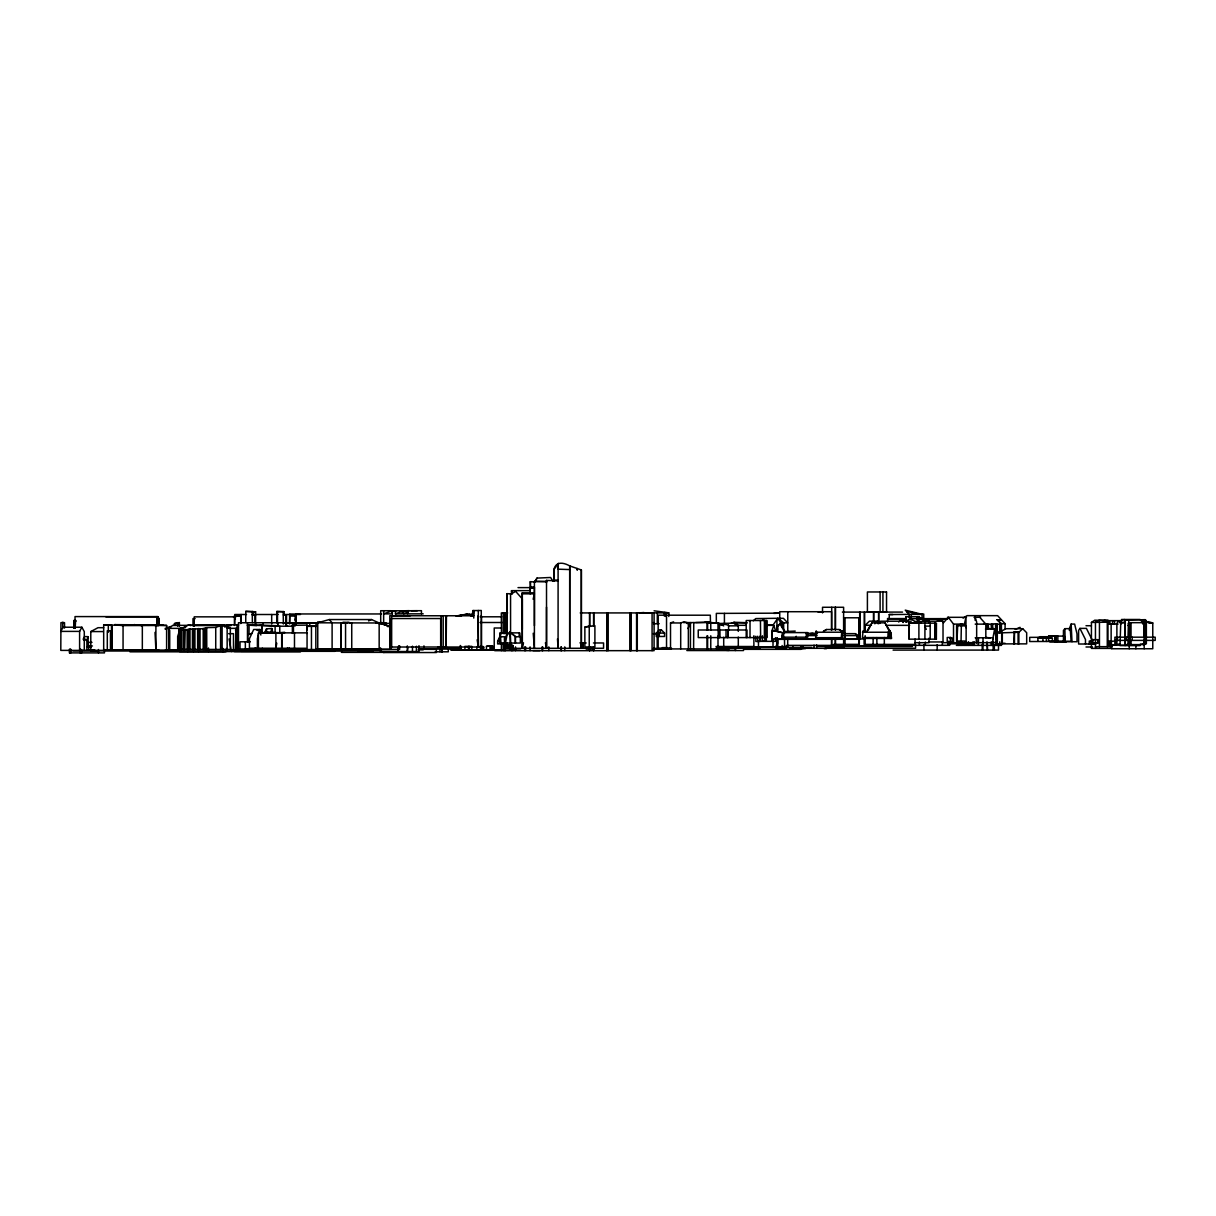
<?xml version="1.0" encoding="UTF-8"?>
<svg xmlns="http://www.w3.org/2000/svg" width="1216" height="1216" viewBox="0 0 1216 1216"><rect width="100%" height="100%" fill="white"/><g stroke="black" fill="none" stroke-linecap="round" stroke-linejoin="round"><path stroke-width="1.5" d="M441.286 615.767L441.286 647.018L441.286 618.534L391.111 618.534L391.111 647.018M545.406 642.778L546.501 648.265L546.516 607.118M557.475 638.902L558.083 648.265L558.083 642.641M569.635 648.265L569.681 565.896C563.981 562.689 556.381 560.956 553.994 569.042L553.994 580.959M511.936 592.526L511.906 593.91L510.887 593.864M1129.968 632.411L1129.786 623.367L1128.448 623.367L1128.053 644.617M518.016 587.617L530.328 587.617L530.176 590.642L511.526 590.657L511.526 593.758M261.349 633.126L261.835 625.799M510.158 635.77L510.31 633.886L507.224 633.886L504.503 639.206M157.001 625.723L157.35 618.23L158.734 618.23L159.19 619.765L159.19 625.404M158.384 625.723L158.734 618.23M294.88 620.114L295.777 614.506M276.777 643.158L275.895 648.295L275.895 632.867L307.055 632.867L307.055 648.295L249.432 648.204L249.432 638.704L253.703 629.493L259.555 629.508L260.862 635.026M407.953 647.915L407.314 651.533L407.314 645.878M500.202 632.867L499.426 643.051L520.342 643.051L520.342 636.774L519.551 632.867L500.202 632.867L500.977 643.051M795.218 631.058L783.955 631.606L783.332 638.886M519.034 635.618L519.551 632.867M992.651 639.479L994.612 629.128L985.462 629.128M481.262 649.724L481.278 610.493L472.857 610.584L472.325 615.767M295.427 623.595L295.777 614.278L289.758 614.278L289.408 623.595M530.176 593.834L530.343 587.313L534.569 587.313L530.328 587.617M534.432 625.678L534.447 587.951M534.402 588.149L530.176 588.149M534.356 592.815L522.272 592.815L522.272 648.265L523.503 642.823M533.155 599.275L534.356 593.834M86.99 640.528L87.902 636.652L84.618 636.591L83.159 639.221M259.555 629.508L257.397 638.704L257.397 648.204M445.953 618.078L446.454 615.995L446.12 647.018M270.742 632.67L271.806 628.505L266.532 628.839L264.571 632.761M910.586 623.23L921.211 623.246M507.224 633.886L505.461 643.051M767.114 625.358L773.771 625.358L772.038 630.405L772.038 641.349M235.433 649.694L236.056 628.307L228.866 628.398M841.29 637.686L841.822 630.876L842.308 637.686L815.632 637.686L816.194 630.876L816.726 632.138M1069.198 628.976L1071.159 624.082L1074.625 624.082L1077.011 633.855L1077.011 641.744L1054.378 641.546M73.705 628.338L74.1 620.221L74.48 628.368M75.194 628.338L75.59 620.221L75.97 621.209M1120.042 644.13L1120.787 621.741L1117.732 621.756L1116.881 623.762L1116.881 644.13L1120.301 644.13M498.362 641.106L500.49 636.287M889.838 637.579L889.93 630.846L889.975 637.579L862.418 637.579L863.071 630.846L863.618 632.031M500.673 634.722L497.648 641.106L497.648 643.933L504.427 643.933M783.955 631.606L781.994 634.965L781.994 638.886L785.156 637.579M1069.35 630.45L1070.232 628.642L1064.882 628.672L1063.438 630.45L1063.438 641.683M687.967 628.55L690.445 623.443L683.894 621.847L680.702 622.972L670.518 622.942L670.518 648.934L718.002 648.934L718.002 636.029M868.285 630.131L871.963 622.835L884.99 622.835L891.191 633.065L891.374 638.446M888.03 637.579L888.03 632.244L889.838 631.043M79.602 631.393L81.882 627.228L63.08 627.228L60.8 631.393L79.602 631.393L79.602 650.393M534.918 581.658L537.001 578.102L550.605 577.478L552.748 580.99M534.751 582.373L537.001 578.102M661.291 629.797L659.528 629.797L656.26 633.095L656.26 636.47L664.559 636.47L664.559 633.095L661.291 629.797L659.3 633.095L659.3 636.47M228.654 633.673L233.487 633.673L233.487 651.563L179.527 651.563L179.664 630.678L180.5 629.903L180.5 649.45M866.643 631.606L871.963 622.835M1091.968 639.51L1086.405 628.383L1079.914 628.383L1078.607 630.42L1078.607 644.009L1091.968 644.009M765.943 625.161L773.011 625.161L777.784 618.275L782.557 625.161M320.933 622.303L317.756 622.212L315.841 624.887L315.841 648.949L379.164 648.949L379.164 622.972L371.503 619.552L329.278 619.552L317.756 622.774L341.058 622.911L340.921 648.949M943.434 622.866L948.298 617.242L953.511 624.097L953.511 642.671M556.898 565.546L558.402 563.312M554.268 581.218L554.268 568.982L556.062 566.671M184.878 628.018L187.036 625.358L173.128 625.358L165.254 629.341M878.165 623.838L880.597 621.209L911.21 621.209M780.748 623.215L776.933 626.286L776.978 631.089L777.784 631.089L777.799 626.24L780.748 623.215L784.502 631.089M874.836 623.793L877.45 621.163L879.791 623.519M865.169 632.229L865.169 625.267L869.44 621.163L877.45 621.163M1022.717 628.702L1006.316 628.702L997.348 632.943L1018.871 632.305L1022.717 628.702L1026.684 632.73L1026.684 643.872L997.348 643.872M224.823 627.152L227.483 624.75L238.64 624.857M898.67 621.999L900.919 620.023L904.522 620.023M753.282 620.768L755.805 618.579L777.784 618.275M234.414 616.026L241.057 615.737L234.414 616.026L234.414 625.45M705.128 622.06L718.002 623.124L718.002 630.511M948.054 618.625L910.009 618.686L906.27 621.315M823.87 631.286L826.454 629.508L839.07 629.508L845.135 633.05L841.639 633.05M1091.421 640.969L1091.421 622.425L1094.734 620.206L1103.87 620.51M796.936 638.886L772.19 638.886L772.19 631.286L773.346 630.557L784.487 633.126M773.832 630.557L772.19 631.286M963.072 618.123L967.146 615.646L997.622 615.646L1005.1 623.702L1005.1 629.052M184.239 649.45L184.726 629.66L184.726 649.45M823.384 631.286L826.454 629.508M153.459 650.682L90.79 650.727L90.79 631.575L97.994 627.699L103.664 627.699M718.002 623.519L733.522 623.139L738.294 625.814L728.734 625.86M1015.208 629.417L1020.087 627.35L1019.494 627.988M192.432 649.45L192.432 629.356L198.953 628.581L197.646 629.204L197.646 649.45M197.646 629.204L204.44 628.398L203.209 628.991L203.209 649.45M203.209 628.991L206.69 627.638L215.734 627.426L222.619 624.933L227.149 626.286L227.149 649.45M368.57 620.905L371.503 619.552M227.149 626.286L225.583 626.27L230.341 627.699L230.341 649.45L178.813 649.45L179.482 629.858L179.026 649.45M179.026 629.873L188.404 624.933L222.619 624.933M179.664 630.678L184.726 629.66M192.432 629.356L193.83 628.763L184.239 629.949M1013.688 643.872L1014.463 631.91L1018.871 631.91L1018.871 643.872M1013.688 632.244L1018.871 631.91M247.806 634.174L251.651 633.566L247.806 634.174L247.806 641.79M511.526 590.657L511.936 593.91L506.966 593.651L506.966 633.186M403.545 610.69L403.545 613.791L408.029 611.967M178.813 630.177L180.5 629.903M644.039 612.53L639.327 612.864L668.8 612.894L668.8 616.497M341.058 648.949L340.921 623.185L343.566 622.182L347.274 622.881L340.921 622.85M341.301 626.863L340.921 623.185L348.126 622.182L351.743 623.215L351.743 648.949M395.443 610.797L395.443 613.852L403.666 610.797L409.26 610.66M309.791 626.164L306.766 625.282L306.766 633.506M395.732 610.842L391.4 611.116L383.648 613.867L392.358 613.867L392.358 610.797L421.45 610.69L421.45 613.852M670.518 622.942L673.603 621.847M459.101 615.752L469.452 614.11M459.101 615.661L472.538 614.11M584.866 627.137L594.898 625.693L594.898 646.942L584.866 646.942L584.866 627.137L590.55 625.693M179.39 622.592L174.435 623.58L179.39 622.592L179.39 626.286M384.575 623.398L378.647 623.413L381.474 622.577L386.445 623.398L383.359 622.577L380.532 623.413M1145.594 622.501L1148.406 621.665L1152.768 622.987L1152.768 648.751L1111.561 648.751L1111.409 641.121M492.222 649.967L492.222 645.802L486.446 646.365L486.446 649.967M486.446 646.365L492.222 645.802M724.022 624.173L719.507 625.237L719.583 637.594M455.97 616.026L467.522 614.034L459.101 616.026M807.606 633.886L812.364 632.974L815.404 633.946M811.057 634.235L815.951 633.293M340.921 623.185L347.274 623.246M515.493 636.622L509.869 632.016L515.493 636.622L515.493 643.051M784.502 630.998L783.636 631.089L783.636 622.835L778.225 618.321L783.438 618.321L787.71 622.896L783.636 622.835M258.4 648.295L258.4 633.126L267.094 632.274L284.62 632.867M278.54 632.867L284.62 632.274M147.653 625.298L162.974 624.978L114.76 624.644L123.059 625.389L123.059 650.058M979.777 617.318L985.826 624.142L985.826 637.792M307.222 629.934L306.766 626.346L316.844 625.982M238.473 625.282L237.074 625.389L237.074 649.633L399.638 649.42L399.638 645.802M777.799 626.24L776.978 626.286L777.495 629.493M1091.421 622.425L1110.132 622.166M378.647 623.413L383.861 623.215M919.995 618.822L920.846 618.792M194.226 625.617L226.602 625.434L220.993 625.617M310.08 622.972L316.996 622.835M395.443 613.837L402.39 613.852L402.39 610.69M917.031 614.369L922.108 614.323L905.251 610.143L909.188 614.323L909.188 617.378M905.555 618.898L889.246 618.898L889.246 614.536L922.108 614.323M411.023 610.751L417.362 610.706M910.009 618.686L915.055 621.482L929.039 621.422L929.039 622.774M733.461 622.866L738.294 625.328L745.849 625.313M1128.448 623.367L1128.904 627.182L1130.226 627.182L1130.226 644.617M500.977 636.774L504.503 636.774L504.503 643.051M553.949 580.093L558.098 580.093M546.516 648.265L546.516 580.397L558.083 580.944M533.231 633.247L534.402 648.265L534.417 581.446L546.501 581.446M530.343 587.784L530.343 581.658L530.526 587.222M546.516 581.658L534.447 581.446M506.966 593.651L507.133 633.536M522.302 593.834L534.402 593.834M390.67 610.721L380.699 610.721L380.699 623.398M245.754 622.425L245.754 611.39L255.588 611.785L255.618 623.99M276.746 622.516L276.746 611.511L283.997 611.709L283.997 614.506M276.746 611.511L283.997 611.709M255.618 611.8L245.754 611.39M818.094 612.089L823.095 612.089M842.384 612.089L902.53 612.089M907.06 612.089L912.426 612.089M912.091 612.849L915.572 612.849M507.619 612.925L501.326 612.925L501.478 633.673M580.214 612.925L654.086 612.925L654.086 650.666L494.714 650.682M403.545 613.791L407.512 613.791L407.512 610.69M423.214 613.852L407.862 613.852L407.862 610.69M381.505 613.958L296.157 613.958L296.233 623.838M917.031 614.019L923.734 614.019L923.734 618.701L922.108 618.549L922.108 614.019M246.529 614.506L234.749 614.506L234.749 624.766M251.986 614.506L278.038 614.506M283.647 614.506L300.443 614.506M889.246 614.536L892.848 614.536M283.358 614.901L286.52 614.901L286.52 623.99M252.381 615.068L255.588 615.068M469.558 615.205L472.781 615.205M410.415 615.691L389.819 615.691L389.819 647.018L481.536 647.018L481.536 616.208L480.7 616.208M472.325 615.676L470.516 615.767M473.769 615.767L391.658 615.767L396.857 615.889M289.408 616.056L295.427 616.056M157.989 616.588L75.027 616.588L75.027 627.699M922.883 619.81L918.962 616.74L906.011 616.725L906.011 622.334M105.838 616.846L158.171 616.846M235.919 616.846L194.226 616.846L194.226 626.134M480.168 616.801L501.691 616.801M233.502 617.059L235.372 617.059M906.011 616.983L905.251 620.388M947.492 617.318L966.477 617.318M974.077 617.318L980.582 617.242M843.585 617.789L859.332 617.789L859.332 644.343L833.796 644.343M195.138 618.625L192.994 618.625L192.994 626.027M887.574 622.045L887.574 618.579L905.707 618.579M922.61 618.944L941.062 618.944L942.354 621.574M917.305 619.081L918.399 619.081M936.624 619.02L920.816 619.081L929.039 621.209L943.023 621.194L934.982 619.081M1121.471 619.476L1140.122 619.476M762.447 620.008L763.937 620.008M1142.751 643.842L1146.354 643.842L1146.354 620.859L1145.214 619.658L1125.271 620.206L1125.271 644.602L1144.712 644.617L1144.712 640.954M1102.927 620.662L1122.079 620.646M1141.778 620.768L1146.354 620.859M73.705 621.163L75.194 621.163M157.001 622.014L158.384 622.014M710.448 622.06L695.689 622.577M480.077 622.501L502.299 622.501M683.362 622.577L710.767 622.577L710.767 630.116M936.457 639.16L909.097 639.16L909.097 622.744L918.901 623.246L918.901 639.16M1128.57 622.668L1144.712 622.668L1144.712 637.306M283.647 623.002L317.908 622.759L238.473 622.744L238.473 649.633M747.293 622.866L731.409 622.85M1119.906 622.82L1125.271 622.82L1125.104 645.605M1149.181 622.987L1152.768 622.987M303.483 623.094L304.654 623.094M376.002 623.094L391.066 623.489M705.66 621.665L710.448 623.124L718.002 623.124M909.188 623.139L936.457 623.139L936.35 639.16M653.554 623.778L659.163 623.671M1005.1 623.702L1001.361 623.702L997.09 619.704L1001.285 619.962L997.09 619.734L1001.361 623.884L1001.528 632.198M953.511 624.097L964.425 624.082L966.021 616.816L965.945 627.699M1118.082 624.082L1107.958 624.082L1107.958 645.194L1128.296 645.194M181.017 650.074L103.679 650.058L103.679 624.872L123.059 625.389M261.835 625.404L247.471 625.146L261.835 625.404L261.835 633.126M173.113 625.343L177.642 625.343M291.901 625.298L307.238 625.115M728.551 625.176L728.627 630.496M166.607 650.058L166.607 625.45L123.059 625.586L114.76 624.644M219.321 625.586L231.025 625.586M278.13 625.799L260.239 625.13M291.901 625.678L293.466 625.678L293.466 633.05M1086.01 625.723L1091.421 625.723M1128.053 625.586L1129.39 625.586M275.105 626.194L292.387 626.194L292.387 633.399M930.194 626.118L924.844 626.118L926.242 629.386M306.766 626.346L316.236 626.346M167.033 627.35L170.726 627.35M181.382 628.003L180.439 628.003L177.673 636.409L177.673 650.074M501.463 628.003L494.228 628.003L494.228 650.195M165.163 628.368L183.54 628.368M235.433 630.116L236.33 630.116M257.032 630.374L260.574 630.374L261.698 631.408M888.683 637.579L888.805 630.937L889.975 630.937M90.79 631.575L103.117 631.575M815.632 632.229L841.29 632.214M862.418 632.244L888.03 632.244M267.094 632.274L275.378 632.928M258.4 633.126L275.895 633.126M656.26 633.095L664.559 633.095M806.132 633.642L817.486 633.642M843.98 633.642L855.334 633.658L857.918 635.588L843.706 635.588M653.174 633.688L657.202 633.688L657.202 648.478L653.174 648.478M807.637 635.588L817.122 635.588M1048.618 636.029L1064.486 636.12L1064.486 641.273L1048.618 641.166L1048.618 636.029L1057.403 636.09M1040.136 636.713L1048.937 636.713M950.608 637.458L947.203 637.458L947.203 641.379L953.146 641.379L953.146 638.658L950.608 637.458L950.608 641.379M1046.322 637.336L1029.709 637.351L1029.709 641.531L1057.662 641.44M975.186 637.792L992.925 637.792L992.925 642.671L942.43 642.671M820.314 638.446L845.135 638.446M865.762 638.446L891.51 638.446L890.72 633.065M1037.902 641.288L1037.902 637.61L1052.372 638.278L1052.372 641.288M949.742 638.658L953.146 638.658M859.408 638.947L864.956 638.947M796.237 639.19L857.918 639.19M777.374 639.342L858.086 639.282L857.918 635.451L857.918 639.282M1114.874 640.391L1155.2 640.391L1155.2 637.184L1114.874 637.184L1115.026 640.391M1092.561 641.045L1089.278 641.045L1089.278 644.252L1095.783 644.252M1063.438 641.318L1071.098 641.318L1070.232 628.642M250.359 641.79L240.038 641.79L240.038 649.177L253.11 649.177M928.705 641.957L943.023 641.957L943.023 621.209M1049.758 641.866L1066.31 641.866M88.464 642.352L91.99 642.352M992.651 642.534L996.573 642.534L994.612 629.128M915.055 642.702L929.039 642.702L929.039 638.187M579.941 642.869L586.188 642.975M593.438 642.96L603.562 642.975L603.562 648.25L504.169 648.356L504.169 645.027L509.246 645.316L509.246 648.356M960.154 642.99L966.887 642.99M967.738 643.006L973.727 643.006M1001.285 643.294L1005.1 643.294M948.951 643.842L972.952 643.842M1140.35 644.13L1144.134 644.13M831.501 644.814L843.615 644.814L843.615 639.19M510.598 644.921L511.754 644.951M504.169 645.027L509.246 645.316M512.924 645.574L508.866 645.316L512.924 645.574L512.924 648.402L508.759 648.402M786.676 645.377L831.501 645.377L831.501 639.768M882.755 645.331L949.696 645.331L949.696 641.79M956.384 645.377L1001.528 645.377M1119.906 645.605L1140.122 645.605M88.069 645.985L92.431 645.985M833.34 645.909L892.453 645.909M480.396 649.967L480.396 646.319L483.725 647.125L483.725 649.724L480.396 649.724M489.987 649.967L489.987 646.152L493.194 646.486L493.194 649.906M716.011 646.502L753.874 646.502M818.094 646.441L912.426 646.441M482.798 646.714L476.854 646.714L476.854 649.967M733.567 646.775L766.095 646.806M1095.449 646.669L1112.245 646.669M87.37 646.912L91.246 646.912M717.79 647.094L787.71 646.912L787.71 639.525M825.527 647.064L836.578 647.064M1086.01 646.988L1092.47 646.988M437.912 647.14L446.622 647.14M737.322 647.338L757.051 647.338M836.958 647.338L843.904 647.338M716.33 647.414L811.741 647.414M662.34 647.626L667.143 647.626M437.562 648.037L461.229 648.037M671.46 648.204L658.16 648.204L658.16 615.205L710.326 615.205L710.448 623.124M730.831 648.128L760.213 648.128M804.247 648.31L915.572 648.265L915.572 644.541M665.973 648.538L671.262 648.599M716.422 648.538L736.805 648.538M824.144 648.63L826.485 648.63M1112.047 648.402L1091.421 648.402L1091.421 643.431M653.038 648.69L671.095 648.69M790.005 648.766L805.433 648.63M246.787 649.07L255.147 649.07L255.147 647.991M263.933 648.964L273.22 648.964M418.638 649.086L460.271 649.086L460.271 645.483M653.722 649.025L668.8 649.025M345.724 649.359L389.454 649.359M418.502 649.268L435.845 649.359M744.238 649.344L800.918 649.344L800.918 645.726M232.469 649.694L291.597 649.648M335.038 649.694L380 649.77M418.304 649.83L423.214 649.83M451.531 649.815L459.891 649.815M468.464 649.77L471.808 649.77L471.808 646.365L464.922 646.365L464.922 649.967M718.793 649.815L727.062 649.815M86.397 649.998L94.833 649.998M232.134 650.074L262.534 650.074M333.078 650.074L380.714 650.104M450.68 649.967L504.184 649.967M509.686 650.028L515.037 650.028M586.142 649.967L593.347 649.967M893.076 650.089L998.503 650.089L998.503 644.647M159.266 650.393L60.8 650.393L60.937 622.668L64.524 622.668L64.524 628.079M165.254 650.241L180.09 650.241M232.393 650.393L248.9 650.393M333.61 650.15L334.962 650.15M339.583 650.21L342.122 650.21M350.223 650.256L381.414 650.256M453.446 650.15L520.63 650.195M105.838 650.408L130.477 650.408M131.83 650.575L136.754 650.575M233.73 650.53L240.008 650.53M333.321 650.59L342.152 650.59M357.686 650.575L381.079 650.575M533.003 650.621L539.874 650.621M686.827 650.545L743.508 650.545L743.508 646.912M252.381 650.894L373.206 650.712M72.838 650.925L98.526 650.925M232.849 651.016L260.969 651.138M157.411 651.244L234.688 651.229M241.011 651.32L334.932 651.32M129.975 651.822L225.446 651.822M234.414 651.867L300.443 651.867M435.161 651.806L448.294 651.806L448.294 648.067M341.362 652.354L384.378 652.354M383.329 652.536L436.362 652.536L436.27 648.675M664.149 612.606L668.8 612.894M947.127 618.898L939.816 618.883L940.728 618.625M347.32 622.896L379.164 622.972M975.186 624.127L985.826 624.142M997.318 645.377L997.318 624.72L996.512 623.884L1001.528 624.674M865.169 625.267L871.477 625.267M886.145 625.328L909.644 625.358M387.266 626.498L390.929 626.696L379.97 623.306L390.929 626.696L390.929 623.215M1049.423 636.09L1051.171 636.09M520.342 636.774L515.25 636.774L515.25 643.051M1037.902 637.61L1052.372 638.278M83.554 639.89L86.898 639.89L86.898 650.332M505.628 648.25L506.236 642.975M992.15 628.459L992.15 624.705L987.909 623.838L988.745 628.459M996.406 645.377L996.406 624.705L995.585 623.869L992.226 623.869L993.046 628.459M983.562 623.808L987.848 624.705L987.848 628.459M686.903 623.428L690.445 623.443M996.406 624.705L997.318 624.72M62.274 622.334L63.202 622.334M992.15 624.705L993.046 624.705M987.848 624.705L988.745 624.705M489.987 646.152L493.194 646.486M230.341 627.699L226.875 627.851M483.725 647.125L480.396 646.319M584.045 643.036L581.78 642.793L584.972 642.869M569.681 565.896L581.415 569.985L581.415 648.265L581.415 642.96M746.487 622.668L733.567 622.258L736.866 623.215M569.635 569.574L558.083 569.179L558.098 563.707L558.083 648.265M1105.405 620.51L1104.189 620.464L1108.369 620.464L1099.097 620.206L1095.449 622.258L1095.449 648.402M997.971 632.366L1000.206 632.457M966.127 625.89L956.597 625.678L956.597 641.03L966.127 641.03L966.127 625.89L961.37 624.097L956.597 625.678L957.691 625.708L956.962 641.03M776.933 619.506L776.933 631.089M247.471 625.146L256.591 625.602M581.78 642.869L583.65 642.869M103.679 624.872L112.07 625.404L112.07 650.058M530.343 581.658L534.751 582.008M147.653 624.705L155.906 625.434L155.906 650.058L155.025 632.396M166.607 625.45L151.301 624.994L155.906 625.45M985.826 637.397L990.326 637.914M142.333 625.586L134.018 624.644L142.333 625.45L142.333 650.058M267.094 632.639L269.496 632.928M1147.98 622.622L1151.248 623.018M654.071 610.812L667.432 612.606M887.574 618.579L889.246 618.898M723.93 624.173L728.627 625.176M773.346 630.557L781.994 632.654M188.404 624.933L190.882 625.647M1140.517 620.51L1146.05 620.51M83.798 638.689L86.898 639.89M923.035 618.974L924.206 619.446M286.186 624.781L287.675 626.194M252.244 611.39L252.381 622.638M924.099 618.686L929.039 621.422M718.732 623.139L723.702 625.89M839.07 629.508L844.345 633.05L844.345 638.446M653.372 622.516L654.877 623.671M900.919 620.023L903.093 621.908M907.394 621.802L904.202 618.868L904.202 621.467M906.543 622.09L903.093 618.868L903.093 622.531M329.278 619.552L332.105 622.835L332.105 648.949M855.334 633.658L856.991 635.588L856.991 639.19M891.374 634.554L890.538 633.065L890.538 638.446M291.84 622.698L293.466 625.678M81.882 627.228L84.284 631.621L84.284 650.393M888.805 630.937L889.367 632.031M884.99 622.835L890.142 633.065L890.142 638.446M1079.914 628.383L1085.478 639.51L1085.478 644.009M779.897 623.215L781.888 627.41M1144.134 623.762L1142.432 620.434L1142.554 621.938M391.4 611.116L392.358 613.867M773.771 625.358L775.489 630.405M271.806 628.505L272.87 632.67M229.064 638.932L231.435 651.563M87.902 636.652L88.798 650.21M472.857 610.584L473.389 613.366M234.749 615.737L235.387 619.354M478.298 618.078L477.964 615.98L478.466 647.018M477.174 639.783L478.298 647.018L478.298 610.478M961.643 625.89L961.37 624.097L961.05 641.03M1145.214 619.658L1145.381 620.859M1064.882 628.672L1065.125 641.318M1071.159 624.082L1071.995 641.744M510.31 633.886L510.75 643.051M777.313 638.126L777.602 643.401M577.326 569.833L577.098 568.465L577.098 569.985M975.156 620.358L975.11 616.892L976.661 622.09L976.661 642.671M266.532 628.839L266.532 632.32M546.516 580.397L546.516 582.798M522.333 629.265L522.333 598.895L515.66 591.402L510.568 594.29L510.568 633.065M1145.381 620.768L1145.381 643.842M1144.226 622.668L1144.226 637.306M1144.226 640.954L1144.226 644.617M1144.028 622.668L1144.195 648.751M1142.645 620.206L1142.645 623.96M1135.866 645.073L1135.866 648.751M1132.202 637.184L1132.202 640.391M1131.032 622.668L1131.032 637.306M1131.032 640.954L1131.032 644.617M1129.238 645.073L1129.238 648.751M1128.904 627.182L1128.904 644.617M1128.752 620.206L1128.57 637.306M1128.752 640.847L1128.57 644.617M1126.214 637.184L1126.214 640.391M1124.283 619.476L1124.283 622.82M1121.517 620.57L1121.517 623.762M1117.489 637.184L1117.489 640.391M1116.638 637.184L1116.638 640.391M1114.95 641.121L1114.95 644.982M1114.479 620.646L1114.479 624.082M1112.549 620.646L1112.549 624.082M1111.135 624.082L1111.135 645.194M1110.725 641.121L1110.725 644.982M1109.342 620.646L1109.342 624.082M1109.159 641.242L1109.159 645.073M1107.274 622.166L1107.274 646.669M1099.446 622.166L1099.446 646.669M1097.714 639.662L1097.714 642.869M1092.819 639.662L1092.819 642.869M1090.843 641.045L1090.843 644.252M1057.844 636.12L1057.844 641.273M1056.233 636.12L1056.233 641.273M1055.64 636.09L1055.64 641.166M1054.85 636.029L1054.85 641.166M1046.322 636.698L1046.429 641.44M1042.933 638.278L1042.933 641.288M1018.081 632.244L1018.081 643.872M1014.463 631.91L1014.463 643.872M1002.318 632.35L1002.318 643.872M1001.71 632.928L1001.71 643.872M1000.51 624.674L1000.51 632.198M999.75 623.884L999.75 632.837M999.75 641.79L999.75 645.377M995.585 623.869L995.585 632.837M995.585 641.79L995.585 645.377M994.338 644.647L994.338 650.089M993.654 644.678L993.654 650.089M993.259 644.678L993.259 650.089M993.046 641.607L993.046 645.377M991.298 623.838L991.298 629.219M991.298 641.79L991.298 645.377M987.407 644.678L987.407 650.089L987.194 644.647M986.982 623.808L986.982 629.204M986.982 641.774L986.982 645.377M983.014 637.792L983.014 642.671M982.954 644.647L982.954 650.089M982.68 641.774L982.68 645.377M982.239 644.465L982.239 650.089M978.485 637.792L978.333 645.377M976.372 637.792L976.372 642.671M974.305 641.759L974.305 645.377M972.982 641.805L972.982 645.377M968.453 641.774L968.453 645.377M966.051 641.759L966.051 645.377M964.714 641.774L964.714 645.377M961.658 641.805L961.658 645.377M960.23 641.805L960.23 645.377M958.725 641.774L958.725 645.377M958.132 641.79L958.132 645.377M947.781 641.805L947.781 645.331M942.354 641.683L942.354 645.331M937.171 644.678L937.171 650.089M935.134 623.139L935.134 639.16M934.8 623.139L934.8 639.16M930.194 623.139L930.194 639.16M928.811 618.777L928.811 619.962M925.346 642.033L925.346 645.331M924.92 623.139L924.92 639.16M923.932 644.678L923.932 650.089M919.402 642.033L919.402 645.331M918.962 616.74L918.962 620.373M917.305 616.74L917.305 620.342M915.055 621.482L915.055 622.774M915.055 639.084L915.055 644.404L864.105 644.404L864.105 637.564M911.286 614.323L911.286 617.971M909.188 622.744L909.188 639.16M884.336 637.488L884.336 644.404M882.922 591.964L882.922 611.861M880.11 591.964L880.11 611.861M878.727 612.089L878.727 623.124M878.575 612.089L878.575 623.109M876.782 637.564L876.949 644.404M873.772 612.089L873.772 621.3M873.468 612.089L873.468 621.27M873.134 637.564L873.134 644.404M865.169 635.71L865.169 644.404M864.591 612.089L864.591 631.879M864.348 612.089L864.348 631.834M859.91 612.089L859.91 639.069M859.697 612.089L859.697 639.023M859.089 617.789L859.089 644.343M845.044 617.789L845.044 644.343M843.615 633.551L843.615 607.27L822.518 607.27L822.518 612.91M835.514 607.27L835.514 629.797M835.514 639.19L835.514 644.814M835.27 607.27L835.27 629.797M835.27 639.19L835.27 644.814M831.714 607.27L831.714 629.797M831.714 639.19L831.714 644.814M831.501 630.405L831.501 611.709L779.73 611.709L779.73 619.187M816.681 644.982L816.681 648.174M814.036 645.164L814.036 648.174M806.314 632.609L806.314 637.184M802.818 645.696L802.818 648.766M796.222 636.272L796.222 638.886M792.741 645.726L792.741 649.344M787.77 611.709L787.77 632.274M786.205 645.939L786.205 649.344M784.502 639.89L784.654 649.344M784.457 645.696L784.457 648.66L776.234 648.66L776.234 645.529M782.557 622.85L782.557 628.809M782.481 634.965L782.481 638.886M782.131 645.529L782.131 648.66M777.799 639.89L777.799 646.912M775.489 637.701L775.489 641.349L760.395 641.349L760.395 635.877M773.756 613.396L779.304 613.168L716.33 613.396L716.33 622.85M773.011 639.662L773.011 646.912M766.506 620.525L766.506 637.594M766.323 635.755L766.323 641.045L762.447 641.045L762.447 635.786M765.35 620.525L765.35 637.594M764.834 635.755L764.834 641.045M764.393 620.525L764.393 637.594M760.441 620.525L760.623 637.594M760.03 636.242L760.03 641.47L755.835 641.47L755.835 636.242M758.465 641.121L758.465 646.775M757.705 636.242L757.705 641.47M753.874 635.755L753.874 646.775M750.029 620.525L750.014 637.594M747.004 637.594L747.004 629.994L698.242 629.994L698.242 637.594L766.901 637.594L766.901 620.525L746.214 620.525L746.214 637.594M738.294 625.328L738.294 631.378M738.294 637.047L738.294 646.502M735.346 646.912L735.346 650.545M728.688 647.262L728.688 650.545M727.168 647.262L727.168 650.545M726.074 629.994L726.013 637.594M724.417 613.396L724.417 622.85M723.702 637.26L723.702 646.502M719.659 629.994L719.659 637.594M718.185 629.994L718.246 637.594M710.767 635.755L710.767 648.934M707.621 622.577L707.621 630.116M707.621 635.755L707.621 648.934M707.089 622.577L707.089 630.116M707.089 635.755L707.089 648.934M693.758 622.577L693.606 648.934M690.445 622.577L690.445 648.934M688.362 623.413L688.362 648.934M680.702 622.972L680.702 648.934M666.535 615.205L666.535 648.204M665.897 612.894L665.897 616.497M664.392 612.575L664.392 616.223M657.309 612.894L657.309 623.732M652.08 612.925L652.08 650.666M637.29 612.925L637.29 650.666M637.047 612.925L637.047 650.666M636.576 612.925L636.576 650.666M631.013 612.925L631.013 650.666M630.724 612.925L630.724 650.666M629.812 612.925L629.812 650.666M608.198 612.925L608.198 650.666M606.997 612.925L606.997 650.666M606.754 612.925L606.754 650.666M593.818 612.925L593.818 626.134M593.818 646.882L593.818 650.666M593.575 612.925L593.575 626.134M593.575 646.882L593.575 650.666M589.745 612.925L589.745 626.134M589.745 646.882L589.745 650.666M589.502 612.925L589.502 626.134M589.502 646.882L589.502 650.666M589.243 627.137L589.243 646.942M582.935 642.96L582.829 648.265M582.814 642.975L582.814 648.25M581.294 569.985L581.294 648.265M569.757 565.911L569.757 648.265M564.756 646.882L564.756 650.666M561.306 646.882L561.306 650.666M561.062 646.882L561.062 650.666M548.796 646.882L548.796 650.666M542.686 646.882L542.686 650.666M542.138 646.882L542.138 650.666M530.07 646.882L530.07 650.666M525.616 646.882L525.616 650.666M524.628 646.882L524.628 650.666M522.302 592.815L522.333 648.265M515.523 646.882L515.523 650.666M512.742 646.882L512.742 650.666M511.419 646.882L511.419 650.666M511.07 645.316L511.07 648.402M510.568 642.565L510.568 646.365M510.158 632.016L510.158 643.051M508.227 645.316L508.227 648.356M507.133 643.036L507.133 646.517M506.966 642.61L506.966 646.38M505.628 642.975L505.628 646.502M505.294 612.925L505.294 633.673M505.294 643.112L505.294 650.666M504.746 612.925L504.746 633.673M504.746 643.112L504.746 650.666M503.226 612.925L503.226 633.673M503.226 643.112L503.226 650.666M501.478 643.112L501.326 650.666M490.914 646.456L490.914 649.906M482.798 646.319L482.798 649.724M473.769 618.078L473.769 610.493L473.389 615.767M469.33 646.365L469.33 649.77M468.464 646.365L468.464 649.967M461.259 646.304L461.259 649.967M445.953 615.767L445.953 647.018M443.202 615.767L443.202 647.018M442.092 648.067L442.092 651.806M441.879 648.675L441.879 651.806M440.663 618.534L440.663 647.018M439.979 648.675L439.979 651.806M423.958 645.848L423.958 648.918M418.973 645.696L418.973 651.533L380.532 651.533L380.532 647.854M416.404 646.243L416.404 651.533M412.467 646.182L412.467 651.533M398.605 645.802L398.605 649.42M398.088 647.839L398.058 651.533M391.658 615.691L391.658 647.018M390.929 645.635L390.929 649.42M389.743 626.696L389.743 649.42M383.648 610.721L383.648 623.337M345.557 623.139L345.557 648.949M317.756 622.212L317.756 648.949M311.448 625.982L311.448 649.633M309.791 622.744L309.791 626.346M295.777 614.278L295.777 623.838M294.956 622.744L294.956 626.164M294.485 632.867L294.485 648.295M289.758 614.278L289.758 623.838M289.15 647.961L289.15 649.678M287.402 647.961L287.402 649.678M286.186 622.744L286.186 626.194M285.882 614.901L285.882 623.99M283.206 611.511L283.358 623.99M281.975 632.867L281.975 648.295M281.686 632.867L281.686 648.295M279.771 626.194L279.771 633.399M278.13 622.744L278.13 626.194L263.279 625.799L263.279 622.744M277.506 611.709L277.506 623.838M275.105 625.799L275.105 633.399M271.685 614.506L271.685 623.99M262.322 648.219L262.322 650.773M254.98 615.068L254.98 622.638M252.989 611.785L252.989 615.418M249.052 625.404L249.052 634.722M247.471 622.744L247.471 642.109M245.343 641.79L245.343 649.177M241.057 614.506L241.057 622.957M240.722 616.026L240.722 623.565M236.056 628.307L236.056 649.694M226.465 648.447L226.465 651.563M222.969 648.447L222.969 651.563M222.118 625.161L222.118 649.45M220.582 625.176L220.582 649.45M215.734 627.426L215.734 649.45M208.468 647.991L208.468 651.563M206.69 627.638L206.781 649.45M206.173 628.368L206.173 649.45M205.474 628.383L205.474 649.45M204.273 628.946L204.273 649.45M200.047 628.566L200.047 649.45M198.786 629.158L198.786 649.45M198.603 647.991L198.603 651.563M194.925 628.733L194.925 649.45M193.754 618.625L193.754 626.027M193.694 629.31L193.511 651.563M190 628.885L190 649.45M188.845 629.371L188.845 649.45M188.252 629.432L188.252 649.45M187.796 647.991L187.796 651.563M187.158 629.888L187.158 649.45M183.996 629.827L183.996 649.45M183.145 630.207L183.145 649.45M181.351 630.618L181.351 649.45M180.059 629.918L180.059 649.45M179.968 630.146L179.968 649.45M179.436 630.162L179.436 649.45M177.779 622.592L177.779 626.286M169.723 650.074L169.723 630.511L168.598 628.246L168.796 650.074M156.849 616.588L156.849 625.845M111.492 625.358L111.492 650.058L111.492 630.754L107.297 630.754L107.297 650.058M110.474 630.754L110.474 650.058M108.315 625.161L108.3 632.274M104.47 649.511L104.47 652.886L69.388 652.886L69.388 649.268M98.435 649.511L98.435 652.886M81.715 649.511L81.715 652.886M80.499 649.268L80.499 652.886M80.165 649.268L80.165 652.886M70.71 649.268L70.71 652.886M70.574 649.268L70.574 652.886M69.844 649.268L69.844 652.886M62.715 622.668L62.715 628.079M776.963 638.126L776.933 646.912L776.978 638.126M886.54 591.964L867.403 591.964L867.403 611.861L886.54 611.861L886.54 591.964M807.713 632.609L783.028 632.609L783.028 637.184L807.713 637.184L807.713 632.609M1098.306 639.662L1092.242 639.662L1092.242 642.869L1098.306 642.869L1098.306 639.662M1115.65 641.121L1108.46 641.242L1108.46 645.073L1115.65 644.982L1115.65 641.121M398.255 651.533L398.225 647.839L398.255 651.533M727.791 637.594L727.791 629.994L727.685 637.594"/></g></svg>
